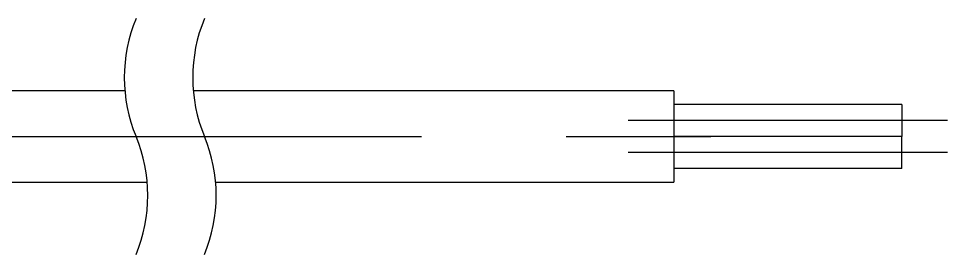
# Model space of a CAD drawing. Extents: x -57 to 333, y -79 to 81.
# Drawn here: x 292.39 to 333.13, y 43.85 to 54.2 of the extents above; entities that cross this region are included whole.
import ezdxf

# ---------------------------------------------------------------- set-up
doc = ezdxf.new("R2010")
doc.units = 0
doc.linetypes.add('CENTER', pattern=[50.8, 31.75, -6.35, 6.35, -6.35])
doc.layers.get('0').update_dxf_attribs({"linetype": 'CONTINUOUS'})
doc.layers.add('CENTER', color=1, linetype='CENTER')

msp = doc.modelspace()

# ---------------------------------------------------------------- linework, layer by layer
at = {"color": 7, "linetype": 'CONTINUOUS'}
for p, q in [((297.05, 51.028), (278.586, 51.028)), ((321.126, 51.028), (300.05, 51.028)), ((321.126, 51.028), (321.126, 47.028)), ((331.126, 50.428), (321.126, 50.428)), ((331.126, 50.428), (331.126, 49.028)), ((331.126, 49.028), (321.126, 49.028)), ((331.126, 49.028), (321.126, 49.028)), ((331.126, 47.628), (331.126, 49.028)), ((331.126, 47.628), (321.126, 47.628)), ((277.957, 47.028), (298.034, 47.028)), ((301.034, 47.028), (321.126, 47.028))]:
    msp.add_line(p, q, dxfattribs=at)
at = {"color": 3, "linetype": 'CONTINUOUS'}
for centre, start, end in [((303.752, 51.616), 157.3801, 202.6199), ((306.752, 51.616), 157.3801, 202.6199), ((291.332, 46.441), 337.3801, 22.6199), ((294.332, 46.441), 337.3801, 22.6199)]:
    msp.add_arc(centre, 6.727, start, end, dxfattribs=at)
at = {"layer": 'CENTER', "color": 1, "linetype": 'CENTER'}
for p, q in [((333.126, 49.728), (319.126, 49.728)), ((278.306, 49.028), (324.409, 49.028)), ((333.126, 48.328), (319.126, 48.328))]:
    msp.add_line(p, q, dxfattribs=at)

doc.saveas('drawing.dxf')
